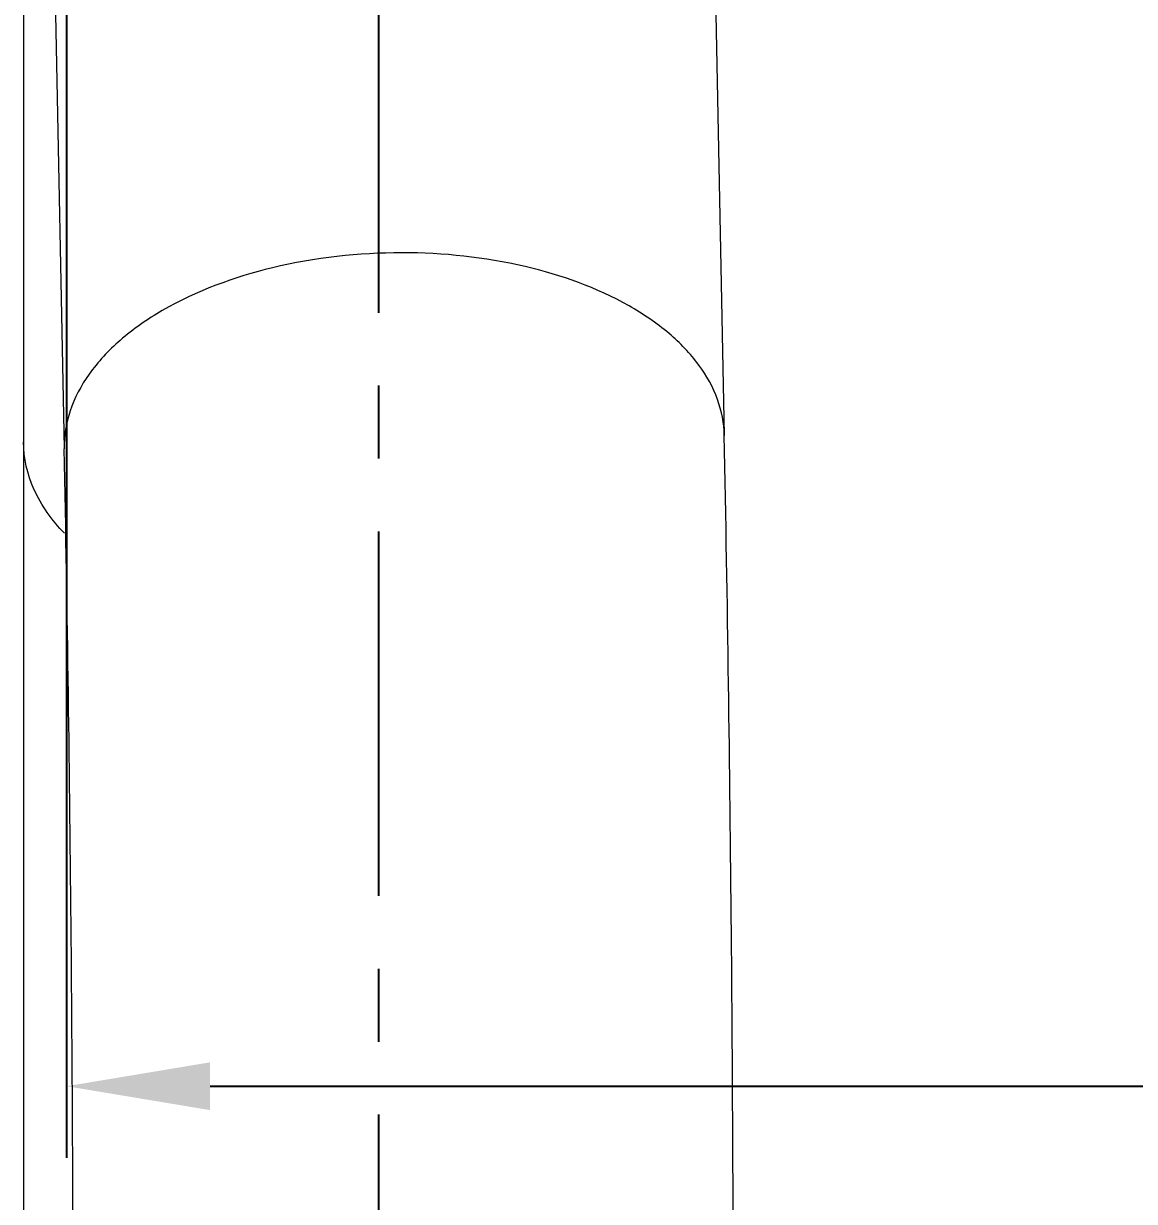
# Model space of a CAD drawing. Header units: millimetres. Extents: x 1334 to 1928, y -1757 to -1337.
# Drawn here: x 1468.17 to 1487.52, y -1677.11 to -1656.59 of the extents above; entities that cross this region are included whole.
import ezdxf

# ---------------------------------------------------------------- set-up
doc = ezdxf.new("R2010")
doc.units = ezdxf.units.MM
doc.header["$LTSCALE"] = 0.1
doc.linetypes.add('CENTERX2', pattern=[101.6, 63.5, -12.7, 12.7, -12.7])
doc.layers.get('0').update_dxf_attribs({"lineweight": 13})
doc.layers.add('CENTER', color=1, linetype='CENTERX2')
doc.layers.add('DIM', color=3, linetype='Continuous', lineweight=9)
doc.styles.get("Standard").update_dxf_attribs({"font": 'arial.ttf'})
doc.dimstyles.new('ISO-25', dxfattribs={"dimtxt": 2.5, "dimasz": 2.5, "dimexe": 1.25, "dimexo": 0.625, "dimtad": 1, "dimtxsty": 'Standard', "dimcen": 2.5, "dimadec": 0, "dimazin": 0, "dimtfac": 1, "dimtmove": 0, "dimatfit": 3, "dimfxl": 0, "dimarcsym": 0})

# ---------------------------------------------------------------- blocks, each defined once
blk = doc.blocks.new('*D25')
at = {"layer": 'Defpoints', "color": 0}
for p in [(1468.92, -1610.158), (1592.308, -1610.158), (1592.308, -1675.101)]:
    blk.add_point(p, dxfattribs=at)
at = {"layer": 'DIM', "color": 0, "linetype": 'ByBlock', "lineweight": -2}
for p, q in [((1468.92, -1610.783), (1468.92, -1676.351)), ((1592.308, -1610.783), (1592.308, -1676.351)), ((1471.42, -1675.101), (1589.808, -1675.101))]:
    blk.add_line(p, q, dxfattribs=at)
at = {"layer": 'DIM', "color": 0}
for points in [[(1471.42, -1674.685), (1471.42, -1675.518), (1468.92, -1675.101)], [(1589.808, -1674.685), (1589.808, -1675.518), (1592.308, -1675.101)]]:
    blk.add_solid(points, dxfattribs=at)
at = {"layer": 'DIM', "color": 0, "insert": (1530.614, -1671.471), "char_height": 5, "attachment_point": 5}
blk.add_mtext('123,4', dxfattribs=at)

msp = doc.modelspace()

# ---------------------------------------------------------------- linework, layer by layer
at = {"color": 7, "linetype": 'Continuous'}
for p, q in [((1468.17, -1621.691), (1468.17, -1686.323)), ((1479.826, -1636.414), (1480.377, -1663.762)), ((1468.328, -1636.646), (1468.88, -1663.994))]:
    msp.add_line(p, q, dxfattribs=at)
for centre, radius, start, end in [((642.526, -1680.042), 838.01, 359.928658, 1.113143), ((642.385, -1680.044), 826.65, 359.927786, 1.112468)]:
    msp.add_arc(centre, radius, start, end, dxfattribs=at)
for points, knots in [([(1474.764, -1660.58), (1474.007, -1660.58), (1472.559, -1660.741), (1470.896, -1661.346), (1469.859, -1662.062), (1469.3, -1662.654), (1468.951, -1663.305), (1468.875, -1663.772), (1468.88, -1663.994)], [0, 0, 0, 0, 0.306334, 0.583935, 0.705179, 0.813272, 0.910017, 1, 1, 1, 1]), ([(1480.377, -1663.762), (1480.373, -1663.55), (1480.287, -1663.109), (1479.944, -1662.497), (1479.409, -1661.945), (1478.426, -1661.282), (1476.851, -1660.724), (1475.483, -1660.58), (1474.764, -1660.58)], [0, 0, 0, 0, 0.090912, 0.188117, 0.296026, 0.41657, 0.692607, 1, 1, 1, 1]), ([(1468.882, -1665.467), (1468.666, -1665.242), (1468.31, -1664.754), (1468.17, -1664.158), (1468.17, -1663.878)], [0, 0, 0, 0, 0.526536, 1, 1, 1, 1])]:
    msp.add_open_spline(points, degree=3, knots=knots, dxfattribs=at)
at = {"layer": 'CENTER'}
msp.add_line((1474.353, -1604.475), (1474.353, -1719.312), dxfattribs=at)

# ---------------------------------------------------------------- dimensions: what is measured, and where the dimension line sits
at = {"layer": 'DIM'}
dim = msp.add_linear_dim(base=(1592.308, -1675.101), p1=(1468.92, -1610.158), p2=(1592.308, -1610.158), dimstyle='ISO-25', override={"dimtxt": 5, "dimdec": 1, "dimcen": 5, "dimtdec": 1, "dimfxl": 1.25, "dimarcsym": 1}, dxfattribs=at)
dim.commit()
dim.dimension.update_dxf_attribs({"geometry": '*D25', "text_midpoint": (1530.614, -1671.471)})

doc.saveas('drawing.dxf')
